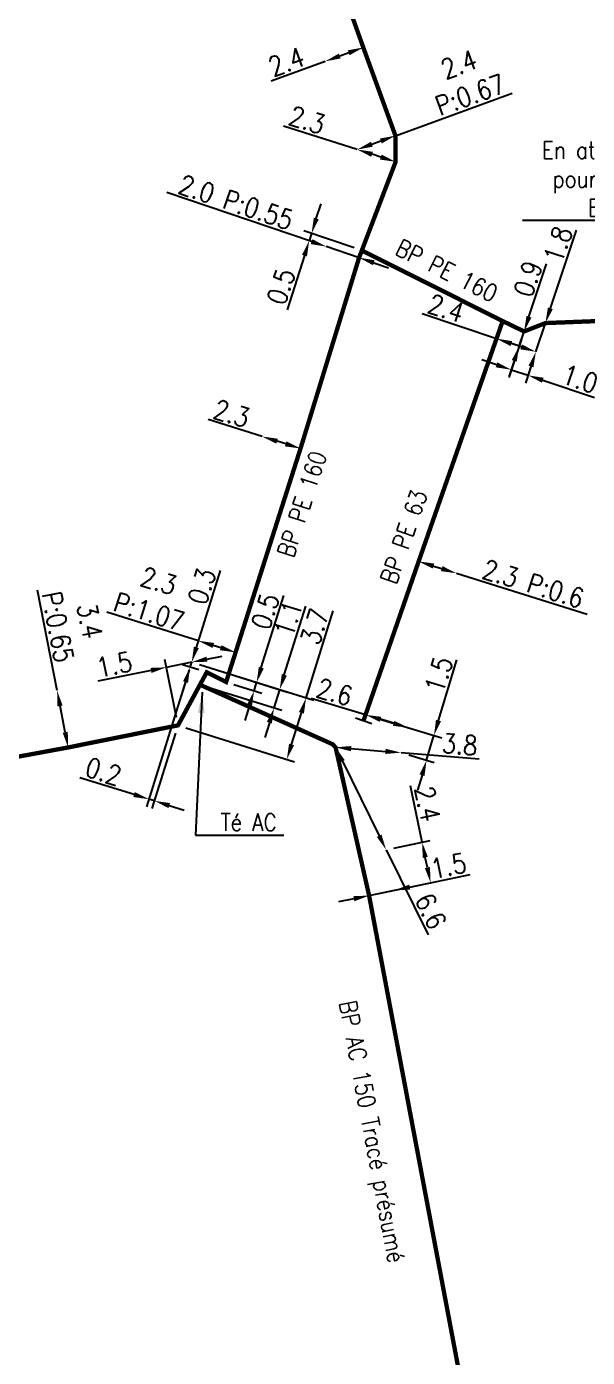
# Model space of a CAD drawing. Header units: millimetres. Extents: x 185000 to 186000, y 127990 to 129010.
# Drawn here: x 185406.6 to 185439, y 128154.1 to 128231.1 of the extents above; entities that cross this region are included whole.
import ezdxf
from ezdxf.enums import TextEntityAlignment as Align

# ---------------------------------------------------------------- set-up
doc = ezdxf.new("R2010")
doc.units = ezdxf.units.MM
doc.header["$PDMODE"] = 34
doc.linetypes.add('L_25_AP', pattern=[2000, 1000, 1000])
doc.linetypes.add('L_25_PE', pattern=[2000, 1000, 1000])
doc.layers.get('0').update_dxf_attribs({"linetype": 'CONTINUOUS'})
doc.layers.get('DEFPOINTS').update_dxf_attribs({"linetype": 'CONTINUOUS'})
for name, color, linetype in [('L_150', 1, 'CONTINUOUS'), ('L_340', 7, 'CONTINUOUS'), ('L_900', 7, 'CONTINUOUS')]:
    doc.layers.add(name, color=color, linetype=linetype)
doc.styles.get("Standard").update_dxf_attribs({"font": 'romans.shx', "width": 0.85})
doc.dimstyles.get("Standard").update_dxf_attribs({"dimtxt": 1.5, "dimasz": 1.2, "dimexe": 0.625, "dimexo": 0.625, "dimgap": 0.25, "dimtad": 1, "dimdec": 1, "dimzin": 0, "dimdsep": 46, "dimtxsty": 'Standard', "dimcen": -0.5, "dimadec": 0, "dimazin": 0, "dimtfac": 1, "dimtdec": 1, "dimtmove": 0, "dimatfit": 3, "dimfxl": 0, "dimtolj": 1, "dimtzin": 0, "dimarcsym": 0})

# ---------------------------------------------------------------- blocks, each defined once
blk = doc.blocks.new('*D2342')
at = {"layer": 'DEFPOINTS', "color": 0, "linetype": 'Continuous', "transparency": 16777216}
for p in [(185408.338, 128192.645), (185408.338, 128192.645), (185408.98, 128189.357)]:
    blk.add_point(p, dxfattribs=at)
at = {"layer": 'L_150', "color": 0, "linetype": 'Continuous', "lineweight": -2, "transparency": 16777216}
for p, q in [((185408.338, 128192.645), (185407.203, 128198.461)), ((185408.808, 128190.241), (185408.511, 128191.762))]:
    blk.add_line(p, q, dxfattribs=at)
at = {"layer": 'L_150', "color": 0, "linetype": 'Continuous', "transparency": 16777216}
for points in [[(185408.658, 128191.791), (185408.363, 128191.733), (185408.338, 128192.645)], [(185408.955, 128190.269), (185408.66, 128190.212), (185408.98, 128189.357)]]:
    blk.add_solid(points, dxfattribs=at)
at = {"layer": 'L_150', "color": 0, "linetype": 'Continuous', "transparency": 16777216, "insert": (185409.305, 128196.499), "char_height": 1.125, "attachment_point": 5, "rotation": 281.04639}
blk.add_mtext('\\A1;3.4\\PP:0.65', dxfattribs=at)
blk = doc.blocks.new('*D2343')
at = {"layer": 'DEFPOINTS', "color": 0, "linetype": 'Continuous', "transparency": 16777216}
for p in [(185416.125, 128194.287), (185415.329, 128190.635), (185413.65, 128186.362)]:
    blk.add_point(p, dxfattribs=at)
at = {"layer": 'L_150', "color": 0, "linetype": 'Continuous', "lineweight": -2, "transparency": 16777216}
for p, q in [((185415.985, 128193.84), (185413.51, 128185.915)), ((185415.19, 128190.187), (185413.825, 128185.816)), ((185412.791, 128186.63), (185409.661, 128187.608)), ((185413.964, 128186.264), (185413.65, 128186.362)), ((185414.824, 128185.995), (185415.683, 128185.727))]:
    blk.add_line(p, q, dxfattribs=at)
at = {"layer": 'L_150', "color": 0, "linetype": 'Continuous', "transparency": 16777216}
for points in [[(185412.835, 128186.773), (185412.746, 128186.487), (185413.65, 128186.362)], [(185414.868, 128186.139), (185414.779, 128185.852), (185413.964, 128186.264)]]:
    blk.add_solid(points, dxfattribs=at)
at = {"layer": 'L_150', "color": 0, "linetype": 'Continuous', "transparency": 16777216, "insert": (185411.02, 128187.969), "char_height": 1.125, "attachment_point": 5, "rotation": 342.65828}
blk.add_mtext('\\A1;0.2', dxfattribs=at)
blk = doc.blocks.new('*D2344')
at = {"layer": 'DEFPOINTS', "color": 0, "linetype": 'Continuous', "transparency": 16777216}
for p in [(185420.202, 128207.346), (185420.202, 128207.346), (185422.417, 128206.655)]:
    blk.add_point(p, dxfattribs=at)
at = {"layer": 'L_150', "color": 0, "linetype": 'Continuous', "lineweight": -2, "transparency": 16777216}
for p, q in [((185420.202, 128207.346), (185417.073, 128208.324)), ((185421.558, 128206.923), (185421.062, 128207.078))]:
    blk.add_line(p, q, dxfattribs=at)
at = {"layer": 'L_150', "color": 0, "linetype": 'Continuous', "transparency": 16777216}
for points in [[(185421.106, 128207.221), (185421.017, 128206.935), (185420.202, 128207.346)], [(185421.603, 128207.066), (185421.513, 128206.78), (185422.417, 128206.655)]]:
    blk.add_solid(points, dxfattribs=at)
at = {"layer": 'L_150', "color": 0, "linetype": 'Continuous', "transparency": 16777216, "insert": (185418.432, 128208.685), "char_height": 1.125, "attachment_point": 5, "rotation": 342.65828}
blk.add_mtext('\\A1;2.3', dxfattribs=at)
blk = doc.blocks.new('*D2345')
at = {"layer": 'DEFPOINTS', "color": 0, "linetype": 'Continuous', "transparency": 16777216}
for p in [(185416.512, 128195.528), (185416.512, 128195.528), (185418.66, 128194.858)]:
    blk.add_point(p, dxfattribs=at)
at = {"layer": 'L_150', "color": 0, "linetype": 'Continuous', "lineweight": -2, "transparency": 16777216}
for p, q in [((185416.512, 128195.528), (185411.209, 128197.184)), ((185417.801, 128195.126), (185417.371, 128195.26))]:
    blk.add_line(p, q, dxfattribs=at)
at = {"layer": 'L_150', "color": 0, "linetype": 'Continuous', "transparency": 16777216}
for points in [[(185417.416, 128195.403), (185417.326, 128195.117), (185416.512, 128195.528)], [(185417.845, 128195.269), (185417.756, 128194.983), (185418.66, 128194.858)]]:
    blk.add_solid(points, dxfattribs=at)
at = {"layer": 'L_150', "color": 0, "linetype": 'Continuous', "transparency": 16777216, "insert": (185413.934, 128198.101), "char_height": 1.125, "attachment_point": 5, "rotation": 342.65828}
blk.add_mtext('\\A1;2.3\\PP:1.07', dxfattribs=at)
blk = doc.blocks.new('*D2346')
at = {"layer": 'DEFPOINTS', "color": 0, "linetype": 'Continuous', "transparency": 16777216}
for p in [(185416.125, 128194.287), (185416.125, 128194.287), (185415.329, 128190.635)]:
    blk.add_point(p, dxfattribs=at)
at = {"layer": 'L_150', "color": 0, "linetype": 'Continuous', "lineweight": -2, "transparency": 16777216}
for p, q in [((185415.237, 128191.094), (185414.562, 128194.451)), ((185416.125, 128194.287), (185414.654, 128193.992)), ((185417.007, 128194.465), (185417.889, 128194.642)), ((185413.772, 128193.814), (185410.691, 128193.195))]:
    blk.add_line(p, q, dxfattribs=at)
at = {"layer": 'L_150', "color": 0, "linetype": 'Continuous', "transparency": 16777216}
for points in [[(185416.977, 128194.612), (185417.036, 128194.318), (185416.125, 128194.287)], [(185413.742, 128193.961), (185413.801, 128193.667), (185414.654, 128193.992)]]:
    blk.add_solid(points, dxfattribs=at)
at = {"layer": 'L_150', "color": 0, "linetype": 'Continuous', "transparency": 16777216, "insert": (185411.643, 128194.151), "char_height": 1.125, "attachment_point": 5, "rotation": 11.37315}
blk.add_mtext('\\A1;1.5', dxfattribs=at)
blk = doc.blocks.new('*D2347')
at = {"layer": 'DEFPOINTS', "color": 0, "linetype": 'Continuous', "transparency": 16777216}
for p in [(185416.125, 128194.287), (185418.114, 128193.143), (185419.879, 128193.115)]:
    blk.add_point(p, dxfattribs=at)
at = {"layer": 'L_150', "color": 0, "linetype": 'Continuous', "lineweight": -2, "transparency": 16777216}
for p, q in [((185420.147, 128193.974), (185421.451, 128198.151)), ((185416.572, 128194.148), (185420.326, 128192.975)), ((185418.561, 128193.003), (185420.177, 128192.498)), ((185419.73, 128192.638), (185419.879, 128193.115)), ((185419.461, 128191.779), (185419.193, 128190.92))]:
    blk.add_line(p, q, dxfattribs=at)
at = {"layer": 'L_150', "color": 0, "linetype": 'Continuous', "transparency": 16777216}
for points in [[(185420.004, 128194.019), (185420.29, 128193.93), (185419.879, 128193.115)], [(185419.318, 128191.824), (185419.605, 128191.734), (185419.73, 128192.638)]]:
    blk.add_solid(points, dxfattribs=at)
at = {"layer": 'L_150', "color": 0, "linetype": 'Continuous', "transparency": 16777216, "insert": (185420.381, 128197.239), "char_height": 1.125, "attachment_point": 5, "rotation": 72.65828}
blk.add_mtext('\\A1;0.5', dxfattribs=at)
blk = doc.blocks.new('*D2348')
at = {"layer": 'DEFPOINTS', "color": 0, "linetype": 'Continuous', "transparency": 16777216}
for p in [(185416.125, 128194.287), (185416.125, 128194.287), (185416.99, 128193.703)]:
    blk.add_point(p, dxfattribs=at)
at = {"layer": 'L_150', "color": 0, "linetype": 'Continuous', "lineweight": -2, "transparency": 16777216}
for p, q in [((185416.393, 128195.147), (185417.781, 128199.593)), ((185416.542, 128193.843), (185415.588, 128194.141)), ((185416.035, 128194.001), (185416.125, 128194.287)), ((185415.767, 128193.142), (185415.499, 128192.283))]:
    blk.add_line(p, q, dxfattribs=at)
at = {"layer": 'L_150', "color": 0, "linetype": 'Continuous', "transparency": 16777216}
for points in [[(185416.25, 128195.191), (185416.536, 128195.102), (185416.125, 128194.287)], [(185415.624, 128193.187), (185415.91, 128193.097), (185416.035, 128194.001)]]:
    blk.add_solid(points, dxfattribs=at)
at = {"layer": 'L_150', "color": 0, "linetype": 'Continuous', "transparency": 16777216, "insert": (185416.711, 128198.681), "char_height": 1.125, "attachment_point": 5, "rotation": 72.65828}
blk.add_mtext('\\A1;0.3', dxfattribs=at)
blk = doc.blocks.new('*D2349')
at = {"layer": 'DEFPOINTS', "color": 0, "linetype": 'Continuous', "transparency": 16777216}
for p in [(185416.125, 128194.287), (185416.602, 128192.986), (185421.212, 128192.699)]:
    blk.add_point(p, dxfattribs=at)
at = {"layer": 'L_150', "color": 0, "linetype": 'Continuous', "lineweight": -2, "transparency": 16777216}
for p, q in [((185421.48, 128193.558), (185422.724, 128197.539)), ((185416.572, 128194.148), (185421.66, 128192.559)), ((185417.049, 128192.846), (185421.332, 128191.509)), ((185420.884, 128191.649), (185421.212, 128192.699)), ((185420.616, 128190.79), (185420.348, 128189.931))]:
    blk.add_line(p, q, dxfattribs=at)
at = {"layer": 'L_150', "color": 0, "linetype": 'Continuous', "transparency": 16777216}
for points in [[(185421.337, 128193.603), (185421.624, 128193.513), (185421.212, 128192.699)], [(185420.473, 128190.834), (185420.759, 128190.745), (185420.884, 128191.649)]]:
    blk.add_solid(points, dxfattribs=at)
at = {"layer": 'L_150', "color": 0, "linetype": 'Continuous', "transparency": 16777216, "insert": (185421.714, 128196.823), "char_height": 1.125, "attachment_point": 5, "rotation": 72.65828}
blk.add_mtext('\\A1;1.1', dxfattribs=at)
blk = doc.blocks.new('*D2350')
at = {"layer": 'DEFPOINTS', "color": 0, "linetype": 'Continuous', "transparency": 16777216}
for p in [(185424.444, 128189.361), (185428.232, 128189.058), (185428.232, 128189.058)]:
    blk.add_point(p, dxfattribs=at)
at = {"layer": 'L_150', "color": 0, "linetype": 'Continuous', "lineweight": -2, "transparency": 16777216}
for p, q in [((185425.341, 128189.289), (185427.335, 128189.129)), ((185428.232, 128189.058), (185432.755, 128188.695))]:
    blk.add_line(p, q, dxfattribs=at)
at = {"layer": 'L_150', "color": 0, "linetype": 'Continuous', "transparency": 16777216}
for points in [[(185425.353, 128189.439), (185425.329, 128189.14), (185424.444, 128189.361)], [(185427.347, 128189.279), (185427.323, 128188.98), (185428.232, 128189.058)]]:
    blk.add_solid(points, dxfattribs=at)
at = {"layer": 'L_150', "color": 0, "linetype": 'Continuous', "transparency": 16777216, "insert": (185431.629, 128189.538), "char_height": 1.125, "attachment_point": 5, "rotation": 355.42155}
blk.add_mtext('\\A1;3.8', dxfattribs=at)
blk = doc.blocks.new('*D2351')
at = {"layer": 'DEFPOINTS', "color": 0, "linetype": 'Continuous', "transparency": 16777216}
for p in [(185424.444, 128189.361), (185427.362, 128183.441), (185427.362, 128183.441)]:
    blk.add_point(p, dxfattribs=at)
at = {"layer": 'L_150', "color": 0, "linetype": 'Continuous', "lineweight": -2, "transparency": 16777216}
for p, q in [((185424.842, 128188.554), (185426.964, 128184.248)), ((185427.362, 128183.441), (185429.794, 128178.507))]:
    blk.add_line(p, q, dxfattribs=at)
at = {"layer": 'L_150', "color": 0, "linetype": 'Continuous', "transparency": 16777216}
for points in [[(185424.977, 128188.62), (185424.708, 128188.487), (185424.444, 128189.361)], [(185427.099, 128184.315), (185426.83, 128184.182), (185427.362, 128183.441)]]:
    blk.add_solid(points, dxfattribs=at)
at = {"layer": 'L_150', "color": 0, "linetype": 'Continuous', "transparency": 16777216, "insert": (185429.951, 128179.885), "char_height": 1.125, "attachment_point": 5, "rotation": 296.23682}
blk.add_mtext('\\A1;6.6', dxfattribs=at)
blk = doc.blocks.new('*D2352')
at = {"layer": 'DEFPOINTS', "color": 0, "linetype": 'Continuous', "transparency": 16777216}
for p in [(185427.362, 128183.441), (185429.449, 128183.875), (185426.382, 128180.786)]:
    blk.add_point(p, dxfattribs=at)
at = {"layer": 'L_150', "color": 0, "linetype": 'Continuous', "lineweight": -2, "transparency": 16777216}
for p, q in [((185429.449, 128183.875), (185428.772, 128187.13)), ((185427.821, 128183.536), (185429.908, 128183.971)), ((185429.754, 128182.407), (185429.632, 128182.994)), ((185426.841, 128180.881), (185430.397, 128181.621))]:
    blk.add_line(p, q, dxfattribs=at)
at = {"layer": 'L_150', "color": 0, "linetype": 'Continuous', "transparency": 16777216}
for points in [[(185429.779, 128183.025), (185429.485, 128182.963), (185429.449, 128183.875)], [(185429.901, 128182.437), (185429.607, 128182.376), (185429.938, 128181.525)]]:
    blk.add_solid(points, dxfattribs=at)
at = {"layer": 'L_150', "color": 0, "linetype": 'Continuous', "transparency": 16777216, "insert": (185429.753, 128186.096), "char_height": 1.125, "attachment_point": 5, "rotation": 281.75431}
blk.add_mtext('\\A1;2.4', dxfattribs=at)
blk = doc.blocks.new('*D2353')
at = {"layer": 'DEFPOINTS', "color": 0, "linetype": 'Continuous', "transparency": 16777216}
for p in [(185427.851, 128181.091), (185427.851, 128181.091), (185426.382, 128180.786)]:
    blk.add_point(p, dxfattribs=at)
at = {"layer": 'L_150', "color": 0, "linetype": 'Continuous', "lineweight": -2, "transparency": 16777216}
for p, q in [((185428.732, 128181.275), (185432.224, 128182.001)), ((185426.382, 128180.786), (185427.851, 128181.091)), ((185425.501, 128180.602), (185424.62, 128180.419))]:
    blk.add_line(p, q, dxfattribs=at)
at = {"layer": 'L_150', "color": 0, "linetype": 'Continuous', "transparency": 16777216}
for points in [[(185428.701, 128181.421), (185428.763, 128181.128), (185427.851, 128181.091)], [(185425.471, 128180.749), (185425.532, 128180.455), (185426.382, 128180.786)]]:
    blk.add_solid(points, dxfattribs=at)
at = {"layer": 'L_150', "color": 0, "linetype": 'Continuous', "transparency": 16777216, "insert": (185430.974, 128182.507), "char_height": 1.125, "attachment_point": 5, "rotation": 11.75431}
blk.add_mtext('\\A1;1.5', dxfattribs=at)
blk = doc.blocks.new('*D2354')
at = {"layer": 'DEFPOINTS', "color": 0, "linetype": 'Continuous', "transparency": 16777216}
for p in [(185426.175, 128191.243), (185428.232, 128189.058), (185429.703, 128188.615)]:
    blk.add_point(p, dxfattribs=at)
at = {"layer": 'L_340', "color": 0, "linetype": 'Continuous', "lineweight": -2, "transparency": 16777216}
for p, q in [((185430.395, 128190.913), (185431.453, 128194.431)), ((185426.624, 128191.108), (185430.584, 128189.916)), ((185429.703, 128188.615), (185430.135, 128190.051)), ((185428.681, 128188.923), (185430.152, 128188.48)), ((185429.443, 128187.753), (185429.184, 128186.891))]:
    blk.add_line(p, q, dxfattribs=at)
at = {"layer": 'L_340', "color": 0, "linetype": 'Continuous', "transparency": 16777216}
for points in [[(185430.251, 128190.956), (185430.538, 128190.87), (185430.135, 128190.051)], [(185429.3, 128187.796), (185429.587, 128187.71), (185429.703, 128188.615)]]:
    blk.add_solid(points, dxfattribs=at)
at = {"layer": 'L_340', "color": 0, "linetype": 'Continuous', "transparency": 16777216, "insert": (185430.412, 128193.574), "char_height": 1.125, "attachment_point": 5, "rotation": 73.24845}
blk.add_mtext('\\A1;1.5', dxfattribs=at)
blk = doc.blocks.new('*D2355')
at = {"layer": 'DEFPOINTS', "color": 0, "linetype": 'Continuous', "transparency": 16777216}
for p in [(185426.175, 128191.243), (185428.664, 128190.494), (185428.664, 128190.494)]:
    blk.add_point(p, dxfattribs=at)
at = {"layer": 'L_340', "color": 0, "linetype": 'Continuous', "lineweight": -2, "transparency": 16777216}
for p, q in [((185426.175, 128191.243), (185423.035, 128192.188)), ((185427.803, 128190.753), (185427.037, 128190.984))]:
    blk.add_line(p, q, dxfattribs=at)
at = {"layer": 'L_340', "color": 0, "linetype": 'Continuous', "transparency": 16777216}
for points in [[(185427.08, 128191.128), (185426.993, 128190.84), (185426.175, 128191.243)], [(185427.846, 128190.897), (185427.759, 128190.61), (185428.664, 128190.494)]]:
    blk.add_solid(points, dxfattribs=at)
at = {"layer": 'L_340', "color": 0, "linetype": 'Continuous', "transparency": 16777216, "insert": (185424.39, 128192.564), "char_height": 1.125, "attachment_point": 5, "rotation": 343.24845}
blk.add_mtext('\\A1;2.6', dxfattribs=at)
blk = doc.blocks.new('*D2356')
at = {"layer": 'DEFPOINTS', "color": 0, "linetype": 'Continuous', "transparency": 16777216}
for p in [(185429.248, 128200.122), (185431.442, 128199.434), (185431.442, 128199.434)]:
    blk.add_point(p, dxfattribs=at)
at = {"layer": 'L_150', "color": 0, "linetype": 'Continuous', "lineweight": -2, "transparency": 16777216}
for p, q in [((185430.106, 128199.853), (185430.583, 128199.703)), ((185431.442, 128199.434), (185439.002, 128197.063))]:
    blk.add_line(p, q, dxfattribs=at)
at = {"layer": 'L_150', "color": 0, "linetype": 'Continuous', "transparency": 16777216}
for points in [[(185430.151, 128199.996), (185430.061, 128199.71), (185429.248, 128200.122)], [(185430.628, 128199.847), (185430.538, 128199.56), (185431.442, 128199.434)]]:
    blk.add_solid(points, dxfattribs=at)
at = {"layer": 'L_150', "color": 0, "linetype": 'Continuous', "transparency": 16777216, "insert": (185435.876, 128198.829), "char_height": 1.125, "attachment_point": 5, "rotation": 342.58668}
blk.add_mtext('\\A1;2.3 P:0.6', dxfattribs=at)
blk = doc.blocks.new('*D2357')
at = {"layer": 'DEFPOINTS', "color": 0, "linetype": 'Continuous', "transparency": 16777216}
for p in [(185435.344, 128213.428), (185435.059, 128212.574), (185436.027, 128212.252)]:
    blk.add_point(p, dxfattribs=at)
at = {"layer": 'L_150', "color": 0, "linetype": 'Continuous', "lineweight": -2, "transparency": 16777216}
for p, q in [((185435.628, 128214.282), (185436.65, 128217.349)), ((185435.059, 128212.574), (185435.344, 128213.428)), ((185435.582, 128212.4), (185434.614, 128212.722)), ((185434.775, 128211.72), (185434.49, 128210.867))]:
    blk.add_line(p, q, dxfattribs=at)
at = {"layer": 'L_150', "color": 0, "linetype": 'Continuous', "transparency": 16777216}
for points in [[(185435.486, 128214.329), (185435.77, 128214.235), (185435.344, 128213.428)], [(185434.632, 128211.768), (185434.917, 128211.673), (185435.059, 128212.574)]]:
    blk.add_solid(points, dxfattribs=at)
at = {"layer": 'L_150', "color": 0, "linetype": 'Continuous', "transparency": 16777216, "insert": (185435.57, 128216.48), "char_height": 1.125, "attachment_point": 5, "rotation": 71.57715}
blk.add_mtext('\\A1;0.9', dxfattribs=at)
blk = doc.blocks.new('*D2358')
at = {"layer": 'DEFPOINTS', "color": 0, "linetype": 'Continuous', "transparency": 16777216}
for p in [(185433.75, 128213.01), (185436.027, 128212.252), (185436.027, 128212.252)]:
    blk.add_point(p, dxfattribs=at)
at = {"layer": 'L_150', "color": 0, "linetype": 'Continuous', "lineweight": -2, "transparency": 16777216}
for p, q in [((185433.75, 128213.01), (185429.446, 128214.444)), ((185435.173, 128212.536), (185434.604, 128212.726))]:
    blk.add_line(p, q, dxfattribs=at)
at = {"layer": 'L_150', "color": 0, "linetype": 'Continuous', "transparency": 16777216}
for points in [[(185434.651, 128212.868), (185434.556, 128212.584), (185433.75, 128213.01)], [(185435.22, 128212.679), (185435.126, 128212.394), (185436.027, 128212.252)]]:
    blk.add_solid(points, dxfattribs=at)
at = {"layer": 'L_150', "color": 0, "linetype": 'Continuous', "transparency": 16777216, "insert": (185430.833, 128214.772), "char_height": 1.125, "attachment_point": 5, "rotation": 341.57715}
blk.add_mtext('\\A1;2.4', dxfattribs=at)
blk = doc.blocks.new('L_340_07')
at = {"color": 0, "linetype": 'Continuous', "const_width": 0.25, "flags": 128}
blk.add_lwpolyline([(0, 0), (0.35, 0)], dxfattribs=at)
at = {"color": 0, "linetype": 'Continuous', "flags": 128}
blk.add_lwpolyline([(0.35, -0.5), (0.35, 0.5)], dxfattribs=at)
at = {"color": 0, "linetype": 'Continuous', "width": 0.75, "flags": 3}
for tag, p in [('DEF_LEG', (0.723, -3.465)), ('DEF_COUP', (0.723, -5.965)), ('DEF_TYPE', (0.723, -8.465))]:
    blk.add_attdef(tag, text='', height=1.2, dxfattribs=at).set_placement(p, align=Align.MIDDLE)
blk = doc.blocks.new('*D2359')
at = {"layer": 'DEFPOINTS', "color": 0, "linetype": 'Continuous', "transparency": 16777216}
for p in [(185423.908, 128218.337), (185423.908, 128218.337), (185425.802, 128217.694)]:
    blk.add_point(p, dxfattribs=at)
at = {"layer": 'L_150', "color": 0, "linetype": 'Continuous', "lineweight": -2, "transparency": 16777216}
for p, q in [((185423.056, 128218.626), (185414.69, 128221.465)), ((185425.802, 128217.694), (185423.908, 128218.337)), ((185426.654, 128217.405), (185427.506, 128217.116))]:
    blk.add_line(p, q, dxfattribs=at)
at = {"layer": 'L_150', "color": 0, "linetype": 'Continuous', "transparency": 16777216}
for points in [[(185423.104, 128218.768), (185423.007, 128218.484), (185423.908, 128218.337)], [(185426.702, 128217.547), (185426.606, 128217.263), (185425.802, 128217.694)]]:
    blk.add_solid(points, dxfattribs=at)
at = {"layer": 'L_150', "color": 0, "linetype": 'Continuous', "transparency": 16777216, "insert": (185418.688, 128220.9), "char_height": 1.125, "attachment_point": 5, "rotation": 341.25536}
blk.add_mtext('\\A1;2.0 P:0.55', dxfattribs=at)
blk = doc.blocks.new('*D2360')
at = {"layer": 'DEFPOINTS', "color": 0, "linetype": 'Continuous', "transparency": 16777216}
for p in [(185425.697, 128223.952), (185425.697, 128223.952), (185427.917, 128223.244)]:
    blk.add_point(p, dxfattribs=at)
at = {"layer": 'L_150', "color": 0, "linetype": 'Continuous', "lineweight": -2, "transparency": 16777216}
for p, q in [((185425.697, 128223.952), (185421.434, 128225.31)), ((185427.06, 128223.517), (185426.555, 128223.678))]:
    blk.add_line(p, q, dxfattribs=at)
at = {"layer": 'L_150', "color": 0, "linetype": 'Continuous', "transparency": 16777216}
for points in [[(185426.6, 128223.821), (185426.509, 128223.535), (185425.697, 128223.952)], [(185427.105, 128223.66), (185427.014, 128223.375), (185427.917, 128223.244)]]:
    blk.add_solid(points, dxfattribs=at)
at = {"layer": 'L_150', "color": 0, "linetype": 'Continuous', "transparency": 16777216, "insert": (185422.795, 128225.663), "char_height": 1.125, "attachment_point": 5, "rotation": 342.3258}
blk.add_mtext('\\A1;2.3', dxfattribs=at)
blk = doc.blocks.new('*D2361')
at = {"layer": 'DEFPOINTS', "color": 0, "linetype": 'Continuous', "transparency": 16777216}
for p in [(185422.918, 128218.673), (185423.908, 128218.337), (185425.962, 128218.115)]:
    blk.add_point(p, dxfattribs=at)
at = {"layer": 'L_150', "color": 0, "linetype": 'Continuous', "lineweight": -2, "transparency": 16777216}
for p, q in [((185423.328, 128219.959), (185423.602, 128220.816)), ((185423.464, 128218.488), (185422.474, 128218.823)), ((185425.518, 128218.266), (185422.611, 128219.252)), ((185423.055, 128219.101), (185422.918, 128218.673)), ((185422.645, 128217.815), (185421.643, 128214.67))]:
    blk.add_line(p, q, dxfattribs=at)
at = {"layer": 'L_150', "color": 0, "linetype": 'Continuous', "transparency": 16777216}
for points in [[(185423.185, 128220.004), (185423.471, 128219.913), (185423.055, 128219.101)], [(185422.502, 128217.861), (185422.788, 128217.77), (185422.918, 128218.673)]]:
    blk.add_solid(points, dxfattribs=at)
at = {"layer": 'L_150', "color": 0, "linetype": 'Continuous', "transparency": 16777216, "insert": (185421.289, 128216.03), "char_height": 1.125, "attachment_point": 5, "rotation": 72.3258}
blk.add_mtext('\\A1;0.5', dxfattribs=at)
blk = doc.blocks.new('*D1580')
at = {"layer": 'DEFPOINTS', "color": 0, "linetype": 'Continuous', "transparency": 16777216}
for p in [(185416.125, 128194.287), (185422.737, 128192.223), (185415.329, 128190.635)]:
    blk.add_point(p, dxfattribs=at)
at = {"layer": 'L_150', "color": 0, "linetype": 'Continuous', "lineweight": -2, "transparency": 16777216}
for p, q in [((185422.737, 128192.223), (185424.309, 128197.259)), ((185416.572, 128194.148), (185423.184, 128192.083)), ((185421.895, 128189.527), (185422.468, 128191.364)), ((185415.777, 128190.495), (185422.074, 128188.528))]:
    blk.add_line(p, q, dxfattribs=at)
at = {"layer": 'L_150', "color": 0, "linetype": 'Continuous', "transparency": 16777216}
for points in [[(185422.325, 128191.408), (185422.612, 128191.319), (185422.737, 128192.223)], [(185421.752, 128189.572), (185422.038, 128189.482), (185421.627, 128188.668)]]:
    blk.add_solid(points, dxfattribs=at)
at = {"layer": 'L_150', "color": 0, "linetype": 'Continuous', "transparency": 16777216, "insert": (185423.239, 128196.347), "char_height": 1.125, "attachment_point": 5, "rotation": 72.65828}
blk.add_mtext('\\A1;3.7', dxfattribs=at)
blk = doc.blocks.new('*D1588')
at = {"layer": 'DEFPOINTS', "color": 0, "linetype": 'Continuous', "transparency": 16777216}
for p in [(185427.905, 128224.756), (185425.697, 128223.952), (185425.697, 128223.952)]:
    blk.add_point(p, dxfattribs=at)
at = {"layer": 'L_150', "color": 0, "linetype": 'Continuous', "lineweight": -2, "transparency": 16777216}
for p, q in [((185427.905, 128224.756), (185434.665, 128227.218)), ((185426.543, 128224.26), (185427.06, 128224.448))]:
    blk.add_line(p, q, dxfattribs=at)
at = {"layer": 'L_150', "color": 0, "linetype": 'Continuous', "transparency": 16777216}
for points in [[(185426.491, 128224.401), (185426.594, 128224.119), (185425.697, 128223.952)], [(185427.008, 128224.589), (185427.111, 128224.307), (185427.905, 128224.756)]]:
    blk.add_solid(points, dxfattribs=at)
at = {"layer": 'L_150', "color": 0, "linetype": 'Continuous', "transparency": 16777216, "insert": (185431.901, 128228.007), "char_height": 1.125, "attachment_point": 5, "rotation": 20.01145}
blk.add_mtext('\\A1;2.4\\PP:0.67', dxfattribs=at)
blk = doc.blocks.new('*D1625')
at = {"layer": 'DEFPOINTS', "color": 0, "linetype": 'Continuous', "transparency": 16777216}
for p in [(185436.58, 128213.912), (185436.027, 128212.252), (185436.027, 128212.252)]:
    blk.add_point(p, dxfattribs=at)
at = {"layer": 'L_150', "color": 0, "linetype": 'Continuous', "lineweight": -2, "transparency": 16777216}
for p, q in [((185436.864, 128214.766), (185438.372, 128219.292)), ((185436.027, 128212.252), (185436.58, 128213.912)), ((185435.742, 128211.398), (185435.458, 128210.544))]:
    blk.add_line(p, q, dxfattribs=at)
at = {"layer": 'L_150', "color": 0, "linetype": 'Continuous', "transparency": 16777216}
for points in [[(185436.722, 128214.814), (185437.007, 128214.719), (185436.58, 128213.912)], [(185435.6, 128211.445), (185435.885, 128211.351), (185436.027, 128212.252)]]:
    blk.add_solid(points, dxfattribs=at)
at = {"layer": 'L_150', "color": 0, "linetype": 'Continuous', "transparency": 16777216, "insert": (185437.306, 128218.466), "char_height": 1.125, "attachment_point": 5, "rotation": 71.57715}
blk.add_mtext('\\A1;1.8', dxfattribs=at)
blk = doc.blocks.new('*D1660')
at = {"layer": 'DEFPOINTS', "color": 0, "linetype": 'Continuous', "transparency": 16777216}
for p in [(185426.046, 128229.86), (185423.838, 128229.056), (185423.838, 128229.056)]:
    blk.add_point(p, dxfattribs=at)
at = {"layer": 'L_150', "color": 0, "linetype": 'Continuous', "lineweight": -2, "transparency": 16777216}
for p, q in [((185425.201, 128229.552), (185424.684, 128229.364)), ((185423.838, 128229.056), (185420.715, 128227.918))]:
    blk.add_line(p, q, dxfattribs=at)
at = {"layer": 'L_150', "color": 0, "linetype": 'Continuous', "transparency": 16777216}
for points in [[(185424.633, 128229.505), (185424.735, 128229.223), (185423.838, 128229.056)], [(185425.149, 128229.693), (185425.252, 128229.411), (185426.046, 128229.86)]]:
    blk.add_solid(points, dxfattribs=at)
at = {"layer": 'L_150', "color": 0, "linetype": 'Continuous', "transparency": 16777216, "insert": (185421.597, 128229.038), "char_height": 1.125, "attachment_point": 5, "rotation": 20.01145}
blk.add_mtext('\\A1;2.4', dxfattribs=at)
blk = doc.blocks.new('*D2432')
at = {"layer": 'DEFPOINTS', "color": 0, "linetype": 'Continuous', "transparency": 16777216}
for p in [(185435.344, 128213.428), (185436.027, 128212.252), (185435.573, 128210.889)]:
    blk.add_point(p, dxfattribs=at)
at = {"layer": 'L_150', "color": 0, "linetype": 'Continuous', "lineweight": -2, "transparency": 16777216}
for p, q in [((185435.195, 128212.983), (185434.457, 128210.766)), ((185433.751, 128211.496), (185432.897, 128211.78)), ((185435.879, 128211.807), (185435.425, 128210.444)), ((185434.605, 128211.211), (185435.573, 128210.889)), ((185436.427, 128210.604), (185439.408, 128209.612))]:
    blk.add_line(p, q, dxfattribs=at)
at = {"layer": 'L_150', "color": 0, "linetype": 'Continuous', "transparency": 16777216}
for points in [[(185433.799, 128211.638), (185433.704, 128211.353), (185434.605, 128211.211)], [(185436.474, 128210.747), (185436.379, 128210.462), (185435.573, 128210.889)]]:
    blk.add_solid(points, dxfattribs=at)
at = {"layer": 'L_150', "color": 0, "linetype": 'Continuous', "transparency": 16777216, "insert": (185438.581, 128210.677), "char_height": 1.125, "attachment_point": 5, "rotation": 341.57715}
blk.add_mtext('\\A1;1.0', dxfattribs=at)

msp = doc.modelspace()

# ---------------------------------------------------------------- linework, layer by layer
at = {"layer": 'L_150', "linetype": 'L_25_AP', "const_width": 0.25, "flags": 128}
msp.add_lwpolyline([(185229.125, 128311.811), (185229.384, 128310.424), (185229.384, 128310.424), (185229.424, 128310.228), (185229.668, 128309.05), (185230.224, 128306.36), (185231.554, 128304.239), (185234.355, 128295.449), (185234.355, 128295.449), (185240.111, 128284.477), (185245.72, 128273.783), (185245.72, 128273.783), (185245.72, 128273.783), (185251.095, 128263.023), (185251.095, 128263.023), (185251.095, 128263.023), (185256.743, 128252.787), (185257.599, 128250.442), (185259.595, 128247.22), (185262.55, 128242.342), (185268.14, 128231.61), (185268.14, 128231.61), (185270.543, 128226.674), (185272.462, 128222.73), (185273.745, 128220.362), (185273.912, 128220.054), (185274.295, 128219.347), (185274.295, 128219.347), (185274.749, 128217.844), (185274.922, 128217.27), (185279.33, 128202.671), (185282.548, 128195.987), (185285.377, 128190.812), (185296.968, 128170.658), (185300.731, 128163.903), (185309.29, 128150.268), (185312.93, 128143.86), (185313.144, 128143.484), (185322.333, 128126.366), (185322.333, 128126.366), (185329.421, 128112.982), (185329.74, 128112.74), (185333.12, 128110.959), (185346.016, 128104.167), (185346.407, 128104.085), (185350.301, 128103.864), (185357.652, 128103.512), (185365.461, 128103.242), (185372.993, 128103.221), (185381.144, 128102.923), (185388.552, 128103.772), (185396.17, 128104.488), (185410.048, 128106.951), (185418.094, 128108.817), (185421.989, 128110.154), (185424.772, 128111.109), (185435.205, 128114.817), (185448.226, 128119.962), (185448.226, 128119.962), (185460.612, 128124.906), (185461.429, 128125.018), (185465.034, 128125.516), (185463.413, 128132.017), (185463.11, 128133.23), (185463.051, 128134.503), (185463.051, 128134.503), (185461.388, 128141.073), (185461.19, 128141.044), (185447.338, 128138.822), (185438.135, 128137.268), (185435.747, 128138.121), (185433.305, 128148.034), (185433.305, 128148.034), (185432.354, 128148.873), (185432.103, 128150.477), (185426.382, 128180.786), (185424.444, 128189.361), (185424.271, 128189.542), (185416.602, 128192.986)], dxfattribs=at)
at = {"layer": 'L_150', "linetype": 'L_25_PE', "const_width": 0.25, "flags": 128}
msp.add_lwpolyline([(185416.602, 128192.986), (185416.99, 128193.703), (185418.114, 128193.143), (185418.66, 128194.858), (185422.417, 128206.655), (185425.802, 128217.694), (185425.962, 128218.115), (185427.917, 128223.244), (185427.905, 128224.756), (185426.046, 128229.86), (185423.153, 128237.965), (185423.481, 128238.395)], dxfattribs=at)
at = {"layer": 'L_150', "linetype": 'L_25_PE', "flags": 128}
for points in [[(185425.962, 128218.115, 0.25, 0.25, 0), (185434.106, 128214.029, 0.25, 0.25, 0), (185435.344, 128213.428, 0.25, 0.25, 0), (185436.58, 128213.912, 0.25, 0.25, 0), (185441.899, 128214.118, 0.25, 0.25, 0), (185442.901, 128214.215, 0.25, 0.25, 0), (185443.286, 128213.295, 0.25, 0.25, 0), (185444.146, 128211.38, 0.25, 0.25, 0), (185446.133, 128206.291, 0.25, 0.25, 0), (185446.352, 128205.733, 0.25, 0.25, 0), (185446.352, 128205.733, 0.25, 0.25, 0), (185449.412, 128198.67, 0.25, 0.25, 0), (185452.02, 128192.793, 0.25, 0.25, 0), (185457.484, 128177.161, 0.25, 0.25, 0), (185461.515, 128160.426, 0.25, 0.25, 0), (185461.596, 128160.091, 0, 0, 0)], [(185434.106, 128214.029, 0.25, 0.25, 0), (185433.75, 128213.01, 0.25, 0.25, 0), (185433.75, 128213.01, 0.25, 0.25, 0), (185429.248, 128200.122, 0.25, 0.25, 0), (185426.175, 128191.243, 0, 0, 0)]]:
    msp.add_lwpolyline(points, format="xyseb", dxfattribs=at)
at = {"layer": 'L_150', "linetype": 'L_25_AP', "const_width": 0.25, "flags": 128}
msp.add_lwpolyline([(185416.602, 128192.986), (185415.329, 128190.635), (185408.98, 128189.357), (185391.618, 128186.152), (185391.047, 128186.459), (185389.723, 128186.194), (185388.547, 128185.958), (185387.694, 128185.787), (185387.694, 128185.787), (185387.694, 128185.787), (185385.445, 128183.713), (185383.94, 128182.675), (185380.312, 128180.22), (185380.312, 128180.22), (185375.355, 128176.975), (185375.355, 128176.975), (185365.263, 128170.341), (185365.263, 128170.341), (185355.242, 128163.711), (185355.242, 128163.711), (185345.121, 128157.172), (185335.122, 128150.357), (185335.122, 128150.357), (185335.122, 128150.357), (185327.729, 128145.568), (185326.359, 128144.681), (185326.54, 128144.358, -0.280257), (185326.493, 128143.908), (185326.266, 128143.781), (185325.742, 128143.489), (185319.643, 128143.567), (185313.599, 128143.831), (185312.93, 128143.86)], format="xyb", dxfattribs=at)

# ---------------------------------------------------------------- block references
at = {"layer": 'L_340', "rotation": 250.9108567441124}
msp.add_blockref('L_340_07', (185426.175, 128191.243), dxfattribs=at)

# ---------------------------------------------------------------- texts
at = {"layer": 'L_150', "linetype": 'Continuous', "width": 0.85}
for s, rotation, p in [('BP PE 160', 333.35279, (185430.873, 128216.953)), ('BP PE 160', 71.96076, (185422.501, 128203.434)), ('BP PE 63', 70.91086, (185428.391, 128201.547)), ('BP AC 150 Tracé présumé', 280.68911, (185426.396, 128167.103))]:
    msp.add_text(s, height=1, rotation=rotation, dxfattribs=at).set_placement(p, align=Align.MIDDLE)
at = {"layer": 'L_150', "linetype": 'Continuous', "insert": (185417.8, 128185.028), "char_height": 1, "attachment_point": 4}
msp.add_mtext('Té AC', dxfattribs=at)
at = {"layer": 'L_900', "color": 1, "linetype": 'Continuous', "insert": (185445.375, 128222.255), "char_height": 1, "attachment_point": 6}
msp.add_mtext('En attente cote \\Ppour traversée\\PBP PE 160', dxfattribs=at)

# ---------------------------------------------------------------- dimensions: what is measured, and where the dimension line sits
at = {"layer": 'L_150', "linetype": 'Continuous'}
for base, p1, p2, angle, text, override, picture, middle in [((185425.69706, 128223.95163), (185427.90518, 128224.75582), (185425.69706, 128223.95163), 20.01145, '<>\\PP:0.67', {"dimscale": 0.75}, '*D1588', (185432.4783, 128226.42133)), ((185423.908, 128218.337), (185425.802, 128217.694), (185423.908, 128218.337), 341.25536, '<> P:0.55', {"dimscale": 0.75}, '*D2359', (185418.447, 128220.19)), ((185422.918, 128218.673), (185425.962, 128218.115), (185423.908, 128218.337), 72.3258, '0.5', {"dimscale": 0.75}, '*D2361', (185422.004, 128215.803)), ((185416.5121, 128195.5284), (185418.6598, 128194.8577), (185416.5121, 128195.5284), 342.65828, '<>\\PP:1.07', {"dimscale": 0.75}, '*D2345', (185413.4311, 128196.4905)), ((185431.442, 128199.434), (185429.248, 128200.122), (185431.442, 128199.434), 162.58668, '<> P:0.6', {"dimscale": 0.75}, '*D2356', (185435.652, 128198.114)), ((185408.338, 128192.645), (185408.98, 128189.357), (185408.338, 128192.645), 281.04639, '<>\\PP:0.65', {"dimscale": 0.75}, '*D2342', (185407.649, 128196.176)), ((185413.65, 128186.362), (185415.329, 128190.635), (185416.125, 128194.287), 342.65828, '0.2', {"dimscale": 0.75, "dimatfit": 0}, '*D2343', (185410.796, 128187.253))]:
    dim = msp.add_linear_dim(base=base, p1=p1, p2=p2, angle=angle, text=text, dimstyle='Standard', override=override, dxfattribs=at)
    dim.commit()
    dim.dimension.update_dxf_attribs({"geometry": picture, "text_midpoint": middle, "dimtype": 160})
for base, p1, p2, angle, override, picture, middle in [((185423.83818, 128229.0557), (185426.0463, 128229.85989), (185423.83818, 128229.0557), 20.01145, {"dimscale": 0.75}, '*D1660', (185421.85364, 128228.33294)), ((185425.697, 128223.952), (185427.917, 128223.244), (185425.697, 128223.952), 342.3258, {"dimscale": 0.75}, '*D2360', (185422.567, 128224.949)), ((185436.027, 128212.252), (185436.58, 128213.912), (185436.027, 128212.252), 71.57715, {"dimscale": 0.75, "dimatfit": 0}, '*D1625', (185438.018, 128218.229)), ((185435.059, 128212.574), (185435.344, 128213.428), (185436.027, 128212.252), 71.57715, {"dimscale": 0.75, "dimatfit": 0}, '*D2357', (185436.281, 128216.243)), ((185436.027, 128212.252), (185433.75, 128213.01), (185436.027, 128212.252), 161.57715, {"dimscale": 0.75}, '*D2358', (185430.596, 128214.061)), ((185435.573, 128210.889), (185435.344, 128213.428), (185436.027, 128212.252), 161.57715, {"dimscale": 0.75, "dimatfit": 0}, '*D2432', (185438.344, 128209.966)), ((185420.202, 128207.346), (185422.417, 128206.655), (185420.202, 128207.346), 342.65828, {"dimscale": 0.75}, '*D2344', (185418.208, 128207.969)), ((185416.125, 128194.287), (185416.99, 128193.703), (185416.125, 128194.287), 252.65828, {"dimscale": 0.75, "dimatfit": 0}, '*D2348', (185417.427, 128198.458)), ((185419.879, 128193.115), (185418.114, 128193.143), (185416.125, 128194.287), 252.65828, {"dimscale": 0.75, "dimatfit": 0}, '*D2347', (185421.097, 128197.016)), ((185421.212, 128192.699), (185416.602, 128192.986), (185416.125, 128194.287), 252.65828, {"dimscale": 0.75, "dimatfit": 0}, '*D2349', (185422.43, 128196.599)), ((185422.737, 128192.223), (185415.329, 128190.635), (185416.125, 128194.287), 252.65828, {"dimscale": 0.75}, '*D1580', (185423.955, 128196.123)), ((185416.125, 128194.287), (185415.329, 128190.635), (185416.125, 128194.287), 191.37315, {"dimscale": 0.75, "dimatfit": 0}, '*D2346', (185411.79, 128193.416)), ((185428.232, 128189.058), (185424.444, 128189.361), (185428.232, 128189.058), 175.42155, {"dimscale": 0.75}, '*D2350', (185431.569, 128188.79)), ((185427.362, 128183.441), (185424.444, 128189.361), (185427.362, 128183.441), 116.23682, {"dimscale": 0.75}, '*D2351', (185429.278, 128179.554)), ((185429.449, 128183.875), (185426.382, 128180.786), (185427.362, 128183.441), 281.75431, {"dimscale": 0.75}, '*D2352', (185429.019, 128185.943)), ((185427.851, 128181.091), (185426.382, 128180.786), (185427.851, 128181.091), 191.75431, {"dimscale": 0.75, "dimatfit": 0}, '*D2353', (185431.127, 128181.773))]:
    dim = msp.add_linear_dim(base=base, p1=p1, p2=p2, angle=angle, dimstyle='Standard', override=override, dxfattribs=at)
    dim.commit()
    dim.dimension.update_dxf_attribs({"geometry": picture, "text_midpoint": middle, "dimtype": 160})
at = {"layer": 'L_340', "linetype": 'Continuous'}
for base, p2, angle, override, picture, middle in [((185429.703, 128188.615), (185428.232, 128189.058), 73.24845, {"dimscale": 0.75, "dimatfit": 0}, '*D2354', (185431.13, 128193.357)), ((185428.664, 128190.494), (185428.664, 128190.494), 163.24845, {"dimscale": 0.75}, '*D2355', (185424.174, 128191.846))]:
    dim = msp.add_linear_dim(base=base, p1=(185426.175, 128191.243), p2=p2, angle=angle, dimstyle='Standard', override=override, dxfattribs=at)
    dim.commit()
    dim.dimension.update_dxf_attribs({"geometry": picture, "text_midpoint": middle, "dimtype": 160})

# ---------------------------------------------------------------- leaders
at = {"layer": 'L_150', "linetype": 'Continuous', "annotation_type": 0, "has_hookline": 1, "hookline_direction": 0, "text_width": 3.643}
msp.add_leader([(185416.729, 128192.551), (185416.35, 128184.278), (185417.55, 128184.278)], dimstyle='Standard', dxfattribs=at)
at = {"layer": 'L_900', "color": 1, "linetype": 'Continuous', "annotation_type": 0, "has_hookline": 1, "hookline_direction": 1, "text_width": 10.119}
msp.add_leader([(185452.412, 128214.284), (185446.825, 128219.838), (185445.625, 128219.838)], dimstyle='Standard', dxfattribs=at)

doc.saveas('drawing.dxf')
